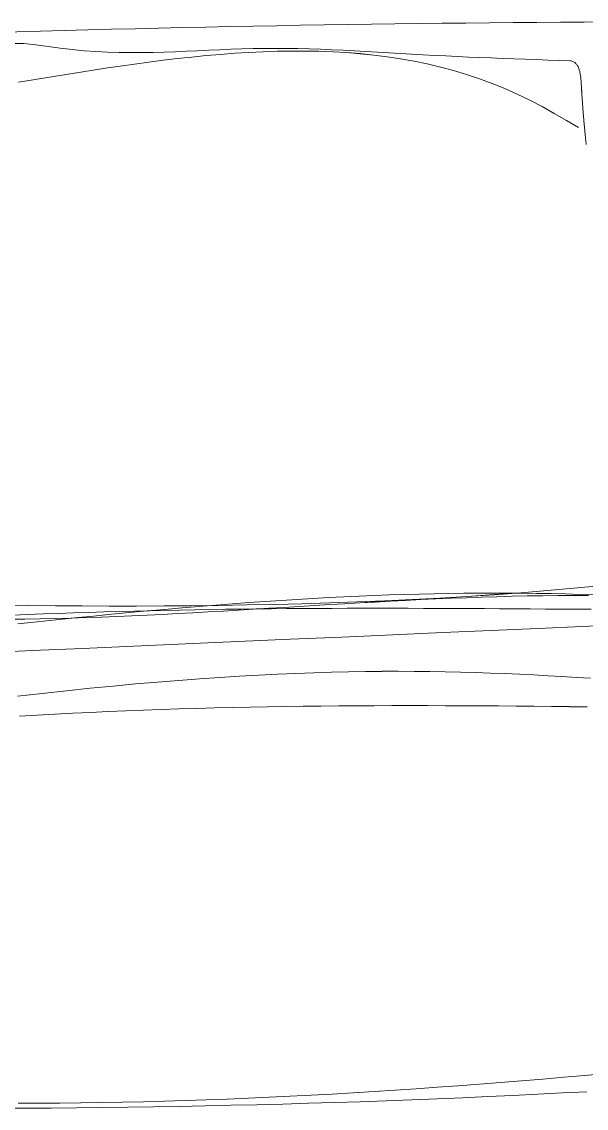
# Model space of a CAD drawing. Header units: centimetres. Extents: x 3695 to 5327, y 1631 to 2449.
# Drawn here: x 4720.7 to 4770.4, y 1800.6 to 1896.1 of the extents above; entities that cross this region are included whole.
import ezdxf

# ---------------------------------------------------------------- set-up
doc = ezdxf.new("R2010")
doc.units = ezdxf.units.CM
doc.layers.add('傢俱', color=7, linetype='Continuous', lineweight=15)

# ---------------------------------------------------------------- blocks, each defined once
blk = doc.blocks.new('沙發030')
for p, q in [((-2.278, -0.027), (0, 0)), ((0, 0), (2.279, 0.023)), ((2.279, 0.023), (4.559, 0.04)), ((4.559, 0.04), (6.836, 0.053)), ((6.836, 0.053), (9.109, 0.06)), ((9.109, 0.06), (11.377, 0.063)), ((11.377, 0.063), (13.638, 0.06)), ((13.638, 0.06), (15.89, 0.052)), ((15.89, 0.052), (18.132, 0.04)), ((18.132, 0.04), (20.361, 0.022)), ((20.361, 0.022), (22.576, -0.001)), ((-26.756, -0.653), (-24.606, -0.572)), ((-24.606, -0.572), (-22.436, -0.496)), ((-22.436, -0.496), (-20.247, -0.424)), ((-20.247, -0.424), (-18.042, -0.358)), ((-18.042, -0.358), (-15.821, -0.296)), ((-15.821, -0.296), (-13.587, -0.239)), ((-13.587, -0.239), (-11.342, -0.187)), ((-11.342, -0.187), (-9.087, -0.14)), ((-9.087, -0.14), (-6.823, -0.097)), ((-8.051, -0.965), (-6.2, -0.882)), ((-6.823, -0.097), (-4.553, -0.06)), ((-6.2, -0.882), (-4.351, -0.804)), ((-4.553, -0.06), (-2.278, -0.027)), ((-4.351, -0.804), (-2.502, -0.733)), ((-2.502, -0.733), (-0.655, -0.668)), ((-0.655, -0.668), (1.192, -0.609)), ((1.192, -0.609), (3.037, -0.557)), ((3.037, -0.557), (4.881, -0.511)), ((4.881, -0.511), (6.724, -0.472)), ((6.724, -0.472), (8.565, -0.44)), ((8.565, -0.44), (10.406, -0.416)), ((10.406, -0.416), (12.245, -0.398)), ((12.245, -0.398), (14.083, -0.388)), ((14.083, -0.388), (15.919, -0.386)), ((15.919, -0.386), (17.755, -0.392)), ((17.755, -0.392), (19.588, -0.405)), ((19.588, -0.405), (21.421, -0.426)), ((21.421, -0.426), (23.252, -0.456)), ((22.576, -0.001), (24.776, -0.029)), ((-24.747, -1.955), (-22.888, -1.825)), ((-22.888, -1.825), (-21.031, -1.701)), ((-21.031, -1.701), (-19.174, -1.58)), ((-19.174, -1.58), (-17.318, -1.465)), ((-17.318, -1.465), (-15.462, -1.354)), ((-15.462, -1.354), (-13.608, -1.249)), ((-13.608, -1.249), (-11.755, -1.149)), ((-11.755, -1.149), (-9.902, -1.054)), ((-9.902, -1.054), (-8.051, -0.965)), ((-28.466, -2.227), (-26.606, -2.089)), ((-26.606, -2.089), (-24.747, -1.955)), ((-27.331, -34.468), (-25.77, -34.512)), ((-25.77, -34.512), (-24.209, -34.555)), ((-24.209, -34.555), (-22.648, -34.596)), ((-22.648, -34.596), (-21.087, -34.636)), ((-21.087, -34.636), (-19.526, -34.674)), ((-19.526, -34.674), (-17.965, -34.71)), ((-17.965, -34.71), (-16.404, -34.744)), ((-16.404, -34.744), (-14.843, -34.775)), ((-14.843, -34.775), (-13.282, -34.805)), ((-13.282, -34.805), (-11.721, -34.831)), ((-11.721, -34.831), (-10.161, -34.855)), ((-10.161, -34.855), (-8.6, -34.876)), ((-8.6, -34.876), (-7.039, -34.894)), ((-7.039, -34.894), (-5.479, -34.909)), ((-5.479, -34.909), (-3.919, -34.921)), ((-3.919, -34.921), (-2.358, -34.929)), ((-2.358, -34.929), (-0.798, -34.933)), ((-0.798, -34.933), (0.762, -34.933)), ((0.762, -34.933), (2.322, -34.93)), ((2.322, -34.93), (3.882, -34.922)), ((3.882, -34.922), (5.441, -34.91)), ((5.441, -34.91), (7.001, -34.894)), ((7.001, -34.894), (8.56, -34.873)), ((8.56, -34.873), (10.12, -34.847)), ((10.12, -34.847), (11.679, -34.817)), ((11.679, -34.817), (13.238, -34.781)), ((13.238, -34.781), (14.796, -34.74)), ((14.796, -34.74), (16.355, -34.694)), ((16.355, -34.694), (17.913, -34.642)), ((17.913, -34.642), (19.472, -34.584)), ((19.472, -34.584), (21.03, -34.52)), ((21.03, -34.52), (22.587, -34.451)), ((20.555, -36.431), (22.75, -36.217)), ((-27.666, -36.974), (-26.428, -37.074)), ((-26.428, -37.074), (-25.186, -37.171)), ((-25.186, -37.171), (-23.939, -37.263)), ((10.416, -37.261), (12.339, -37.125)), ((12.339, -37.125), (14.312, -36.975)), ((14.312, -36.975), (16.338, -36.809)), ((16.338, -36.809), (18.418, -36.628)), ((18.418, -36.628), (20.555, -36.431)), ((-23.939, -37.263), (-22.685, -37.351)), ((-22.685, -37.351), (-21.422, -37.434)), ((-21.422, -37.434), (-20.148, -37.512)), ((-20.148, -37.512), (-18.861, -37.583)), ((-18.861, -37.583), (-17.56, -37.649)), ((-17.56, -37.649), (-16.242, -37.707)), ((-16.242, -37.707), (-14.906, -37.759)), ((-14.906, -37.759), (-13.551, -37.803)), ((-13.551, -37.803), (-12.173, -37.838)), ((-12.173, -37.838), (-10.772, -37.866)), ((-10.772, -37.866), (-9.346, -37.884)), ((-9.346, -37.884), (-7.892, -37.894)), ((-7.892, -37.894), (-6.409, -37.893)), ((-6.409, -37.893), (-4.896, -37.883)), ((-4.896, -37.883), (-3.349, -37.861)), ((-3.349, -37.861), (-1.768, -37.829)), ((-1.768, -37.829), (-0.151, -37.786)), ((-0.151, -37.786), (1.504, -37.73)), ((1.504, -37.73), (3.199, -37.663)), ((3.199, -37.663), (4.936, -37.582)), ((4.936, -37.582), (6.717, -37.489)), ((6.717, -37.489), (8.543, -37.382)), ((8.543, -37.382), (10.416, -37.261)), ((21.387, -40.199), (25.686, -40.081)), ((-10.36, -41.08), (-5.87, -40.955)), ((-5.87, -40.955), (-1.312, -40.828)), ((-1.312, -40.828), (3.282, -40.7)), ((3.282, -40.7), (7.881, -40.573)), ((7.881, -40.573), (12.452, -40.446)), ((12.452, -40.446), (16.965, -40.321)), ((16.965, -40.321), (21.387, -40.199)), ((-30.668, -41.643), (-26.997, -41.542)), ((-26.997, -41.542), (-23.1, -41.434)), ((-23.1, -41.434), (-19.006, -41.32)), ((-19.006, -41.32), (-14.749, -41.202)), ((-14.749, -41.202), (-10.36, -41.08)), ((17.577, -43.018), (19.228, -42.878)), ((19.228, -42.878), (20.904, -42.731)), ((20.904, -42.731), (22.606, -42.579)), ((-27.823, -43.045), (-26.481, -43.068)), ((-26.481, -43.068), (-25.139, -43.094)), ((-25.139, -43.094), (-23.797, -43.123)), ((-23.797, -43.123), (-22.455, -43.153)), ((-22.455, -43.153), (-21.113, -43.185)), ((-21.113, -43.185), (-19.772, -43.216)), ((-19.772, -43.216), (-18.432, -43.247)), ((-18.432, -43.247), (-17.091, -43.276)), ((-17.091, -43.276), (-15.751, -43.305)), ((-15.751, -43.305), (-14.411, -43.333)), ((-14.411, -43.333), (-13.072, -43.359)), ((-13.072, -43.359), (-11.733, -43.384)), ((-11.733, -43.384), (-10.394, -43.408)), ((-10.394, -43.408), (-9.055, -43.431)), ((-9.055, -43.431), (-7.717, -43.452)), ((-7.717, -43.452), (-6.379, -43.471)), ((-7.503, -43.933), (-6.166, -43.878)), ((-6.379, -43.471), (-5.04, -43.489)), ((-6.166, -43.878), (-4.83, -43.821)), ((-5.04, -43.489), (-3.703, -43.505)), ((-4.83, -43.821), (-3.494, -43.762)), ((-3.703, -43.505), (-2.365, -43.52)), ((-3.494, -43.762), (-2.157, -43.702)), ((-2.391, -43.942), (0.048, -43.92)), ((-2.365, -43.52), (-1.027, -43.532)), ((-2.157, -43.702), (-0.821, -43.642)), ((-1.027, -43.532), (0.311, -43.542)), ((-0.821, -43.642), (0.516, -43.582)), ((0.048, -43.92), (2.485, -43.909)), ((0.311, -43.542), (1.648, -43.551)), ((0.516, -43.582), (1.853, -43.522)), ((1.648, -43.551), (2.986, -43.557)), ((1.853, -43.522), (3.19, -43.464)), ((2.485, -43.909), (4.918, -43.909)), ((2.986, -43.557), (4.323, -43.561)), ((3.19, -43.464), (4.527, -43.406)), ((4.323, -43.561), (5.661, -43.563)), ((4.527, -43.406), (5.865, -43.351)), ((4.918, -43.909), (7.343, -43.92)), ((5.173, -43.94), (6.653, -43.845)), ((5.661, -43.563), (6.998, -43.562)), ((5.865, -43.351), (7.204, -43.297)), ((6.653, -43.845), (8.151, -43.744)), ((6.998, -43.562), (8.336, -43.559)), ((7.204, -43.297), (8.543, -43.246)), ((7.343, -43.92), (9.759, -43.94)), ((8.151, -43.744), (9.669, -43.638)), ((8.336, -43.559), (9.673, -43.553)), ((8.543, -43.246), (9.883, -43.199)), ((9.669, -43.638), (11.207, -43.525)), ((9.673, -43.553), (11.011, -43.545)), ((9.883, -43.199), (11.223, -43.155)), ((11.011, -43.545), (12.349, -43.534)), ((11.207, -43.525), (12.766, -43.407)), ((11.223, -43.155), (12.564, -43.115)), ((12.349, -43.534), (13.687, -43.52)), ((12.564, -43.115), (13.906, -43.079)), ((12.766, -43.407), (14.347, -43.283)), ((13.687, -43.52), (15.025, -43.504)), ((13.906, -43.079), (15.249, -43.048)), ((14.347, -43.283), (15.95, -43.153)), ((15.025, -43.504), (16.363, -43.484)), ((15.249, -43.048), (16.593, -43.023)), ((15.95, -43.153), (17.577, -43.018)), ((16.363, -43.484), (17.702, -43.462)), ((16.593, -43.023), (17.938, -43.003)), ((17.702, -43.462), (19.041, -43.436)), ((17.938, -43.003), (19.284, -42.99)), ((19.041, -43.436), (20.38, -43.407)), ((19.284, -42.99), (20.632, -42.983)), ((20.38, -43.407), (21.719, -43.375)), ((20.632, -42.983), (21.98, -42.984)), ((21.719, -43.375), (23.058, -43.34)), ((21.98, -42.984), (23.33, -42.992)), ((-28.145, -44.299), (-26.867, -44.363)), ((-27.602, -44.249), (-26.257, -44.274)), ((-26.867, -44.363), (-25.591, -44.42)), ((-26.32, -44.908), (-24.003, -44.743)), ((-26.257, -44.274), (-24.913, -44.29)), ((-25.591, -44.42), (-24.315, -44.471)), ((-24.913, -44.29), (-23.569, -44.299)), ((-24.315, -44.471), (-23.04, -44.514)), ((-24.003, -44.743), (-21.663, -44.595)), ((-23.569, -44.299), (-22.227, -44.299)), ((-23.04, -44.514), (-21.763, -44.551)), ((-22.227, -44.299), (-20.885, -44.293)), ((-21.763, -44.551), (-20.485, -44.581)), ((-21.663, -44.595), (-19.301, -44.462)), ((-20.885, -44.293), (-19.544, -44.28)), ((-20.485, -44.581), (-19.205, -44.605)), ((-19.544, -44.28), (-18.204, -44.26)), ((-19.301, -44.462), (-16.921, -44.345)), ((-19.205, -44.605), (-17.922, -44.622)), ((-18.204, -44.26), (-16.865, -44.235)), ((-17.922, -44.622), (-16.634, -44.632)), ((-16.921, -44.345), (-14.524, -44.243)), ((-16.865, -44.235), (-15.526, -44.204)), ((-16.634, -44.632), (-15.342, -44.636)), ((-15.526, -44.204), (-14.188, -44.169)), ((-15.342, -44.636), (-14.044, -44.634)), ((-14.524, -44.243), (-12.114, -44.156)), ((-14.188, -44.169), (-12.85, -44.129)), ((-14.044, -44.634), (-12.739, -44.625)), ((-12.85, -44.129), (-11.513, -44.085)), ((-12.739, -44.625), (-11.428, -44.61)), ((-12.114, -44.156), (-9.693, -44.083)), ((-11.513, -44.085), (-10.176, -44.037)), ((-11.428, -44.61), (-10.108, -44.588)), ((-10.176, -44.037), (-8.839, -43.987)), ((-10.108, -44.588), (-8.779, -44.56)), ((-9.693, -44.083), (-7.264, -44.023)), ((-8.839, -43.987), (-7.503, -43.933)), ((-8.779, -44.56), (-7.441, -44.525)), ((-7.441, -44.525), (-6.092, -44.485)), ((-7.264, -44.023), (-4.829, -43.976)), ((-6.092, -44.485), (-4.732, -44.438)), ((-4.829, -43.976), (-2.391, -43.942)), ((-4.732, -44.438), (-3.36, -44.385)), ((-3.36, -44.385), (-1.975, -44.326)), ((-1.975, -44.326), (-0.576, -44.261)), ((-0.576, -44.261), (0.838, -44.19)), ((0.838, -44.19), (2.267, -44.113)), ((2.267, -44.113), (3.712, -44.029)), ((3.712, -44.029), (5.173, -43.94)), ((9.759, -43.94), (12.163, -43.97)), ((12.163, -43.97), (14.552, -44.009)), ((14.552, -44.009), (16.923, -44.056)), ((16.923, -44.056), (19.275, -44.111)), ((19.275, -44.111), (21.604, -44.174)), ((21.604, -44.174), (23.908, -44.243)), ((-28.611, -45.09), (-26.32, -44.908)), ((-28.045, -83.885), (-28.039, -83.955)), ((-28.039, -83.955), (-28.033, -84.025)), ((-28.033, -84.025), (-28.027, -84.095)), ((-28.027, -84.095), (-28.021, -84.165)), ((-28.021, -84.165), (-28.015, -84.235)), ((-28.015, -84.235), (-28.009, -84.305)), ((-28.009, -84.305), (-28.003, -84.375)), ((-28.003, -84.375), (-27.997, -84.445)), ((-27.997, -84.445), (-27.991, -84.515)), ((-27.991, -84.515), (-27.985, -84.585)), ((-27.985, -84.585), (-27.979, -84.656)), ((-27.979, -84.656), (-27.973, -84.726)), ((-27.973, -84.726), (-27.967, -84.797)), ((-27.967, -84.797), (-27.961, -84.868)), ((-27.961, -84.868), (-27.956, -84.938)), ((-27.956, -84.938), (-27.95, -85.01)), ((-27.95, -85.01), (-27.944, -85.081)), ((-27.944, -85.081), (-27.938, -85.152)), ((-27.938, -85.152), (-27.932, -85.224)), ((-27.932, -85.224), (-27.927, -85.295)), ((-27.927, -85.295), (-27.921, -85.367)), ((-27.921, -85.367), (-27.915, -85.44)), ((-27.915, -85.44), (-27.91, -85.512)), ((-27.91, -85.512), (-27.904, -85.585)), ((-27.904, -85.585), (-27.898, -85.658)), ((-27.898, -85.658), (-27.893, -85.731)), ((-27.893, -85.731), (-27.887, -85.804)), ((-27.887, -85.804), (-27.882, -85.878)), ((-27.882, -85.878), (-27.876, -85.952)), ((-26.345, -86.041), (-27.404, -85.4)), ((-27.876, -85.952), (-27.871, -86.026)), ((-27.871, -86.026), (-27.865, -86.101)), ((-27.865, -86.101), (-27.86, -86.175)), ((-27.86, -86.175), (-27.855, -86.251)), ((-27.855, -86.251), (-27.849, -86.326)), ((-27.849, -86.326), (-27.844, -86.402)), ((-27.844, -86.402), (-27.839, -86.478)), ((-27.839, -86.478), (-27.834, -86.555)), ((-27.834, -86.555), (-27.829, -86.632)), ((-27.829, -86.632), (-27.823, -86.709)), ((-27.823, -86.709), (-27.818, -86.787)), ((-27.818, -86.787), (-27.813, -86.865)), ((-27.813, -86.865), (-27.809, -86.944)), ((-25.284, -86.672), (-26.345, -86.041)), ((-24.217, -87.285), (-25.284, -86.672)), ((-27.809, -86.944), (-27.804, -87.023)), ((-27.804, -87.023), (-27.799, -87.102)), ((-27.799, -87.102), (-27.794, -87.182)), ((-27.794, -87.182), (-27.789, -87.262)), ((-27.789, -87.262), (-27.785, -87.343)), ((-27.785, -87.343), (-27.78, -87.424)), ((-27.78, -87.424), (-27.776, -87.506)), ((-27.776, -87.506), (-27.771, -87.589)), ((-27.771, -87.589), (-27.767, -87.671)), ((-27.767, -87.671), (-27.762, -87.755)), ((-27.762, -87.755), (-27.758, -87.838)), ((-27.758, -87.838), (-27.754, -87.923)), ((-23.143, -87.87), (-24.217, -87.285)), ((-27.754, -87.923), (-27.75, -88.008)), ((-27.75, -88.008), (-27.746, -88.093)), ((-27.746, -88.093), (-27.742, -88.179)), ((-27.742, -88.179), (-27.738, -88.266)), ((-27.738, -88.266), (-27.734, -88.353)), ((-27.734, -88.353), (-27.73, -88.441)), ((-27.73, -88.441), (-27.726, -88.529)), ((-27.726, -88.529), (-27.723, -88.618)), ((-27.723, -88.618), (-27.719, -88.708)), ((-27.719, -88.708), (-27.715, -88.798)), ((-27.715, -88.798), (-27.712, -88.889)), ((-22.059, -88.418), (-23.143, -87.87)), ((-20.964, -88.927), (-22.059, -88.418)), ((-27.712, -88.889), (-27.709, -88.981)), ((-27.709, -88.981), (-27.705, -89.073)), ((-27.705, -89.073), (-27.701, -89.165)), ((-27.701, -89.165), (-27.697, -89.258)), ((-27.697, -89.258), (-27.693, -89.35)), ((-27.693, -89.35), (-27.688, -89.442)), ((-27.688, -89.442), (-27.682, -89.533)), ((-27.682, -89.533), (-27.676, -89.624)), ((-27.676, -89.624), (-27.668, -89.715)), ((-27.668, -89.715), (-27.66, -89.804)), ((-19.859, -89.396), (-20.964, -88.927)), ((-18.744, -89.828), (-19.859, -89.396)), ((-27.66, -89.804), (-27.65, -89.892)), ((-27.65, -89.892), (-27.64, -89.979)), ((-27.64, -89.979), (-27.627, -90.065)), ((-27.627, -90.065), (-27.614, -90.149)), ((-27.614, -90.149), (-27.598, -90.232)), ((-27.598, -90.232), (-27.581, -90.312)), ((-27.581, -90.312), (-27.563, -90.391)), ((-27.563, -90.391), (-27.542, -90.467)), ((-27.542, -90.467), (-27.519, -90.541)), ((-27.519, -90.541), (-27.494, -90.612)), ((-27.494, -90.612), (-27.466, -90.681)), ((-27.466, -90.681), (-27.437, -90.747)), ((-17.618, -90.223), (-18.744, -89.828)), ((-16.483, -90.582), (-17.618, -90.223)), ((-15.339, -90.907), (-16.483, -90.582)), ((19.211, -90.56), (17.932, -90.745)), ((20.49, -90.373), (19.211, -90.56)), ((21.769, -90.184), (20.49, -90.373)), ((-27.437, -90.747), (-27.404, -90.81)), ((-27.404, -90.81), (-27.369, -90.869)), ((-27.369, -90.869), (-27.331, -90.925)), ((-27.331, -90.925), (-27.291, -90.978)), ((-27.291, -90.978), (-27.247, -91.027)), ((-27.247, -91.027), (-27.2, -91.072)), ((-27.2, -91.072), (-27.15, -91.113)), ((-27.15, -91.113), (-27.097, -91.15)), ((-27.097, -91.15), (-27.04, -91.183)), ((-27.04, -91.183), (-26.979, -91.211)), ((-26.979, -91.211), (-26.915, -91.234)), ((-26.915, -91.234), (-26.848, -91.254)), ((-26.848, -91.254), (-26.779, -91.27)), ((-26.779, -91.27), (-25.784, -91.32)), ((-25.784, -91.32), (-24.789, -91.37)), ((-24.789, -91.37), (-23.795, -91.42)), ((-23.795, -91.42), (-22.8, -91.471)), ((-22.8, -91.471), (-21.804, -91.523)), ((-21.804, -91.523), (-20.809, -91.577)), ((-20.809, -91.577), (-19.812, -91.631)), ((-19.812, -91.631), (-18.816, -91.688)), ((-14.186, -91.199), (-15.339, -90.907)), ((-13.024, -91.458), (-14.186, -91.199)), ((-11.854, -91.686), (-13.024, -91.458)), ((11.554, -91.603), (10.283, -91.753)), ((12.826, -91.444), (11.554, -91.603)), ((14.101, -91.278), (12.826, -91.444)), ((15.376, -91.105), (14.101, -91.278)), ((16.654, -90.927), (15.376, -91.105)), ((17.932, -90.745), (16.654, -90.927)), ((-18.816, -91.688), (-17.818, -91.747)), ((-17.818, -91.747), (-16.82, -91.808)), ((-16.82, -91.808), (-15.821, -91.872)), ((-15.821, -91.872), (-14.822, -91.938)), ((-14.822, -91.938), (-13.821, -92.008)), ((-13.821, -92.008), (-12.82, -92.08)), ((-12.82, -92.08), (-11.817, -92.154)), ((-10.676, -91.884), (-11.854, -91.686)), ((-11.817, -92.154), (-10.815, -92.23)), ((-10.815, -92.23), (-9.813, -92.305)), ((-9.49, -92.054), (-10.676, -91.884)), ((-9.813, -92.305), (-8.811, -92.378)), ((-8.297, -92.196), (-9.49, -92.054)), ((-8.811, -92.378), (-7.81, -92.45)), ((-7.097, -92.311), (-8.297, -92.196)), ((-7.81, -92.45), (-6.81, -92.517)), ((-5.89, -92.4), (-7.097, -92.311)), ((-6.81, -92.517), (-5.811, -92.58)), ((-4.676, -92.465), (-5.89, -92.4)), ((-5.811, -92.58), (-4.814, -92.637)), ((-3.456, -92.507), (-4.676, -92.465)), ((-2.23, -92.527), (-3.456, -92.507)), ((-0.999, -92.526), (-2.23, -92.527)), ((0.238, -92.504), (-0.999, -92.526)), ((1.479, -92.464), (0.238, -92.504)), ((2.725, -92.407), (1.479, -92.464)), ((3.976, -92.333), (2.725, -92.407)), ((5.231, -92.243), (3.976, -92.333)), ((6.489, -92.139), (5.231, -92.243)), ((7.751, -92.022), (6.489, -92.139)), ((6.961, -92.651), (7.939, -92.627)), ((9.016, -91.893), (7.751, -92.022)), ((7.939, -92.627), (8.92, -92.608)), ((8.92, -92.608), (9.906, -92.598)), ((10.283, -91.753), (9.016, -91.893)), ((9.906, -92.598), (10.897, -92.598)), ((10.897, -92.598), (11.894, -92.612)), ((11.894, -92.612), (12.899, -92.641)), ((-4.814, -92.637), (-3.819, -92.687)), ((-3.819, -92.687), (-2.826, -92.729)), ((-2.826, -92.729), (-1.837, -92.762)), ((-1.837, -92.762), (-0.85, -92.784)), ((-0.85, -92.784), (0.133, -92.796)), ((0.133, -92.796), (1.113, -92.795)), ((1.113, -92.795), (2.09, -92.783)), ((2.09, -92.783), (3.064, -92.764)), ((3.064, -92.764), (4.038, -92.738)), ((4.038, -92.738), (5.011, -92.71)), ((5.011, -92.71), (5.985, -92.68)), ((5.985, -92.68), (6.961, -92.651)), ((12.899, -92.641), (13.911, -92.688)), ((13.911, -92.688), (14.932, -92.755)), ((14.932, -92.755), (15.963, -92.844)), ((15.963, -92.844), (17.005, -92.959)), ((17.005, -92.959), (18.058, -93.101)), ((18.058, -93.101), (19.124, -93.272)), ((19.124, -93.272), (20.194, -93.447)), ((20.194, -93.447), (21.25, -93.57)), ((21.25, -93.57), (22.272, -93.582))]:
    blk.add_line(p, q)
blk.add_arc((-5.069, 2059.401), 2154.174, 268.449559, 271.987324)

msp = doc.modelspace()

# ---------------------------------------------------------------- linework, layer by layer
at = {"layer": '傢俱'}
for p, q in [((4720.937, 1894.151), (4719.915, 1894.146)), ((4721.995, 1894.045), (4720.937, 1894.151)), ((4723.068, 1893.887), (4721.995, 1894.045)), ((4724.136, 1893.734), (4723.068, 1893.887)), ((4725.191, 1893.609), (4724.136, 1893.734)), ((4743.047, 1893.723), (4742.063, 1893.719)), ((4744.034, 1893.717), (4743.047, 1893.723)), ((4726.235, 1893.511), (4725.191, 1893.609)), ((4727.267, 1893.438), (4726.235, 1893.511)), ((4728.289, 1893.388), (4727.267, 1893.438)), ((4729.302, 1893.357), (4728.289, 1893.388)), ((4730.307, 1893.344), (4729.302, 1893.357)), ((4731.304, 1893.347), (4730.307, 1893.344)), ((4732.295, 1893.363), (4731.304, 1893.347)), ((4733.281, 1893.389), (4732.295, 1893.363)), ((4733.197, 1892.672), (4734.459, 1892.822)), ((4734.262, 1893.423), (4733.281, 1893.389)), ((4735.239, 1893.464), (4734.262, 1893.423)), ((4734.459, 1892.822), (4735.719, 1892.959)), ((4736.214, 1893.508), (4735.239, 1893.464)), ((4735.719, 1892.959), (4736.976, 1893.084)), ((4737.188, 1893.554), (4736.214, 1893.508)), ((4736.976, 1893.084), (4738.229, 1893.194)), ((4738.16, 1893.598), (4737.188, 1893.554)), ((4739.133, 1893.639), (4738.16, 1893.598)), ((4738.229, 1893.194), (4739.478, 1893.288)), ((4740.108, 1893.675), (4739.133, 1893.639)), ((4739.478, 1893.288), (4740.723, 1893.366)), ((4741.084, 1893.702), (4740.108, 1893.675)), ((4740.723, 1893.366), (4741.964, 1893.426)), ((4742.063, 1893.719), (4741.084, 1893.702)), ((4741.964, 1893.426), (4743.2, 1893.467)), ((4743.2, 1893.467), (4744.431, 1893.488)), ((4745.024, 1893.7), (4744.034, 1893.717)), ((4744.431, 1893.488), (4745.657, 1893.488)), ((4746.017, 1893.674), (4745.024, 1893.7)), ((4745.657, 1893.488), (4746.877, 1893.466)), ((4747.012, 1893.64), (4746.017, 1893.674)), ((4746.877, 1893.466), (4748.092, 1893.421)), ((4748.01, 1893.599), (4747.012, 1893.64)), ((4749.01, 1893.553), (4748.01, 1893.599)), ((4748.092, 1893.421), (4749.3, 1893.351)), ((4750.011, 1893.501), (4749.01, 1893.553)), ((4749.3, 1893.351), (4750.502, 1893.255)), ((4751.013, 1893.446), (4750.011, 1893.501)), ((4750.502, 1893.255), (4751.698, 1893.133)), ((4752.016, 1893.389), (4751.013, 1893.446)), ((4751.698, 1893.133), (4752.886, 1892.983)), ((4753.019, 1893.33), (4752.016, 1893.389)), ((4752.886, 1892.983), (4754.067, 1892.804)), ((4754.023, 1893.271), (4753.019, 1893.33)), ((4755.026, 1893.213), (4754.023, 1893.271)), ((4754.067, 1892.804), (4755.241, 1892.594)), ((4756.029, 1893.157), (4755.026, 1893.213)), ((4757.03, 1893.104), (4756.029, 1893.157)), ((4758.031, 1893.053), (4757.03, 1893.104)), ((4759.031, 1893.006), (4758.031, 1893.053)), ((4760.03, 1892.961), (4759.031, 1893.006)), ((4761.028, 1892.918), (4760.03, 1892.961)), ((4762.025, 1892.878), (4761.028, 1892.918)), ((4763.022, 1892.839), (4762.025, 1892.878)), ((4764.019, 1892.802), (4763.022, 1892.839)), ((4765.015, 1892.766), (4764.019, 1892.802)), ((4726.85, 1891.782), (4728.123, 1891.975)), ((4728.123, 1891.975), (4729.394, 1892.162)), ((4729.394, 1892.162), (4730.664, 1892.341)), ((4730.664, 1892.341), (4731.931, 1892.512)), ((4731.931, 1892.512), (4733.197, 1892.672)), ((4755.241, 1892.594), (4756.407, 1892.354)), ((4756.407, 1892.354), (4757.564, 1892.081)), ((4757.564, 1892.081), (4758.714, 1891.775)), ((4766.01, 1892.731), (4765.015, 1892.766)), ((4767.006, 1892.697), (4766.01, 1892.731)), ((4768.001, 1892.663), (4767.006, 1892.697)), ((4768.996, 1892.63), (4768.001, 1892.663)), ((4769.067, 1892.615), (4768.996, 1892.63)), ((4769.134, 1892.596), (4769.067, 1892.615)), ((4769.198, 1892.573), (4769.134, 1892.596)), ((4769.259, 1892.546), (4769.198, 1892.573)), ((4769.316, 1892.514), (4769.259, 1892.546)), ((4769.37, 1892.478), (4769.316, 1892.514)), ((4769.421, 1892.438), (4769.37, 1892.478)), ((4769.469, 1892.394), (4769.421, 1892.438)), ((4769.513, 1892.346), (4769.469, 1892.394)), ((4769.555, 1892.294), (4769.513, 1892.346)), ((4769.593, 1892.238), (4769.555, 1892.294)), ((4769.629, 1892.179), (4769.593, 1892.238)), ((4769.663, 1892.117), (4769.629, 1892.179)), ((4769.694, 1892.052), (4769.663, 1892.117)), ((4769.722, 1891.983), (4769.694, 1892.052)), ((4769.748, 1891.912), (4769.722, 1891.983)), ((4769.772, 1891.839), (4769.748, 1891.912)), ((4769.795, 1891.763), (4769.772, 1891.839)), ((4720.473, 1890.758), (4721.749, 1890.966)), ((4721.749, 1890.966), (4723.025, 1891.174)), ((4723.025, 1891.174), (4724.3, 1891.38)), ((4724.3, 1891.38), (4725.575, 1891.583)), ((4725.575, 1891.583), (4726.85, 1891.782)), ((4758.714, 1891.775), (4759.854, 1891.434)), ((4759.854, 1891.434), (4760.986, 1891.057)), ((4760.986, 1891.057), (4762.108, 1890.644)), ((4769.815, 1891.685), (4769.795, 1891.763)), ((4769.833, 1891.604), (4769.815, 1891.685)), ((4769.85, 1891.522), (4769.833, 1891.604)), ((4769.865, 1891.438), (4769.85, 1891.522)), ((4769.878, 1891.353), (4769.865, 1891.438)), ((4769.89, 1891.266), (4769.878, 1891.353)), ((4769.901, 1891.178), (4769.89, 1891.266)), ((4769.911, 1891.089), (4769.901, 1891.178)), ((4769.92, 1890.998), (4769.911, 1891.089)), ((4769.928, 1890.907), (4769.92, 1890.998)), ((4769.935, 1890.816), (4769.928, 1890.907)), ((4762.108, 1890.644), (4763.221, 1890.192)), ((4763.221, 1890.192), (4764.324, 1889.701)), ((4769.942, 1890.724), (4769.935, 1890.816)), ((4769.948, 1890.632), (4769.942, 1890.724)), ((4769.953, 1890.54), (4769.948, 1890.632)), ((4769.958, 1890.448), (4769.953, 1890.54)), ((4769.963, 1890.356), (4769.958, 1890.448)), ((4769.968, 1890.264), (4769.963, 1890.356)), ((4769.973, 1890.173), (4769.968, 1890.264)), ((4769.978, 1890.083), (4769.973, 1890.173)), ((4769.983, 1889.993), (4769.978, 1890.083)), ((4769.988, 1889.904), (4769.983, 1889.993)), ((4769.993, 1889.816), (4769.988, 1889.904)), ((4764.324, 1889.701), (4765.416, 1889.171)), ((4765.416, 1889.171), (4766.5, 1888.603)), ((4769.999, 1889.728), (4769.993, 1889.816)), ((4770.004, 1889.641), (4769.999, 1889.728)), ((4770.009, 1889.555), (4770.004, 1889.641)), ((4770.015, 1889.469), (4770.009, 1889.555)), ((4770.02, 1889.383), (4770.015, 1889.469)), ((4770.026, 1889.298), (4770.02, 1889.383)), ((4770.031, 1889.214), (4770.026, 1889.298)), ((4770.037, 1889.13), (4770.031, 1889.214)), ((4770.043, 1889.047), (4770.037, 1889.13)), ((4770.048, 1888.964), (4770.043, 1889.047)), ((4770.054, 1888.882), (4770.048, 1888.964)), ((4766.5, 1888.603), (4767.576, 1888.008)), ((4767.576, 1888.008), (4768.648, 1887.394)), ((4770.06, 1888.8), (4770.054, 1888.882)), ((4770.066, 1888.719), (4770.06, 1888.8)), ((4770.072, 1888.639), (4770.066, 1888.719)), ((4770.078, 1888.558), (4770.072, 1888.639)), ((4770.084, 1888.478), (4770.078, 1888.558)), ((4770.09, 1888.399), (4770.084, 1888.478)), ((4770.096, 1888.32), (4770.09, 1888.399)), ((4770.103, 1888.242), (4770.096, 1888.32)), ((4770.109, 1888.164), (4770.103, 1888.242)), ((4770.115, 1888.086), (4770.109, 1888.164)), ((4770.121, 1888.009), (4770.115, 1888.086)), ((4770.128, 1887.932), (4770.121, 1888.009)), ((4768.648, 1887.394), (4769.717, 1886.77)), ((4770.134, 1887.855), (4770.128, 1887.932)), ((4770.141, 1887.779), (4770.134, 1887.855)), ((4770.147, 1887.703), (4770.141, 1887.779)), ((4770.154, 1887.628), (4770.147, 1887.703)), ((4770.16, 1887.553), (4770.154, 1887.628)), ((4770.167, 1887.478), (4770.16, 1887.553)), ((4770.173, 1887.404), (4770.167, 1887.478)), ((4770.18, 1887.329), (4770.173, 1887.404)), ((4770.187, 1887.256), (4770.18, 1887.329)), ((4770.193, 1887.182), (4770.187, 1887.256)), ((4770.2, 1887.109), (4770.193, 1887.182)), ((4770.207, 1887.036), (4770.2, 1887.109)), ((4770.214, 1886.963), (4770.207, 1887.036)), ((4770.22, 1886.89), (4770.214, 1886.963)), ((4770.227, 1886.818), (4770.22, 1886.89)), ((4770.234, 1886.746), (4770.227, 1886.818)), ((4770.241, 1886.674), (4770.234, 1886.746)), ((4770.248, 1886.602), (4770.241, 1886.674)), ((4770.255, 1886.531), (4770.248, 1886.602)), ((4770.262, 1886.46), (4770.255, 1886.531)), ((4770.269, 1886.389), (4770.262, 1886.46)), ((4770.276, 1886.318), (4770.269, 1886.389)), ((4770.283, 1886.247), (4770.276, 1886.318)), ((4770.29, 1886.176), (4770.283, 1886.247)), ((4770.297, 1886.106), (4770.29, 1886.176)), ((4770.304, 1886.035), (4770.297, 1886.106)), ((4770.311, 1885.965), (4770.304, 1886.035)), ((4770.318, 1885.895), (4770.311, 1885.965)), ((4770.325, 1885.825), (4770.318, 1885.895)), ((4770.332, 1885.755), (4770.325, 1885.825)), ((4770.339, 1885.685), (4770.332, 1885.755)), ((4770.346, 1885.615), (4770.339, 1885.685)), ((4770.353, 1885.545), (4770.346, 1885.615)), ((4770.361, 1885.475), (4770.353, 1885.545)), ((4770.368, 1885.405), (4770.361, 1885.475)), ((4770.375, 1885.336), (4770.368, 1885.405)), ((4770.382, 1885.266), (4770.375, 1885.336)), ((4766.975, 1846.063), (4764.637, 1845.877)), ((4769.289, 1846.266), (4766.975, 1846.063)), ((4771.576, 1846.485), (4769.289, 1846.266)), ((4742.146, 1845.108), (4740.719, 1845.008)), ((4743.558, 1845.202), (4742.146, 1845.108)), ((4744.956, 1845.29), (4743.558, 1845.202)), ((4746.34, 1845.371), (4744.956, 1845.29)), ((4747.711, 1845.446), (4746.34, 1845.371)), ((4749.07, 1845.515), (4747.711, 1845.446)), ((4750.25, 1845.072), (4747.816, 1844.986)), ((4750.418, 1845.578), (4749.07, 1845.515)), ((4752.678, 1845.172), (4750.25, 1845.072)), ((4751.756, 1845.634), (4750.418, 1845.578)), ((4751.825, 1845.062), (4750.49, 1844.987)), ((4753.084, 1845.683), (4751.756, 1845.634)), ((4753.161, 1845.134), (4751.825, 1845.062)), ((4755.097, 1845.284), (4752.678, 1845.172)), ((4754.403, 1845.726), (4753.084, 1845.683)), ((4754.497, 1845.203), (4753.161, 1845.134)), ((4755.714, 1845.763), (4754.403, 1845.726)), ((4755.833, 1845.269), (4754.497, 1845.203)), ((4757.505, 1845.41), (4755.097, 1845.284)), ((4757.019, 1845.793), (4755.714, 1845.763)), ((4757.17, 1845.33), (4755.833, 1845.269)), ((4758.316, 1845.816), (4757.019, 1845.793)), ((4758.508, 1845.388), (4757.17, 1845.33)), ((4759.9, 1845.551), (4757.505, 1845.41)), ((4759.609, 1845.833), (4758.316, 1845.816)), ((4759.846, 1845.44), (4758.508, 1845.388)), ((4760.896, 1845.844), (4759.609, 1845.833)), ((4761.185, 1845.487), (4759.846, 1845.44)), ((4762.278, 1845.706), (4759.9, 1845.551)), ((4762.18, 1845.848), (4760.896, 1845.844)), ((4762.524, 1845.528), (4761.185, 1845.487)), ((4763.46, 1845.845), (4762.18, 1845.848)), ((4764.637, 1845.877), (4762.278, 1845.706)), ((4763.865, 1845.563), (4762.524, 1845.528)), ((4764.739, 1845.835), (4763.46, 1845.845)), ((4765.206, 1845.591), (4763.865, 1845.563)), ((4766.015, 1845.819), (4764.739, 1845.835)), ((4766.548, 1845.612), (4765.206, 1845.591)), ((4767.291, 1845.796), (4766.015, 1845.819)), ((4767.892, 1845.625), (4766.548, 1845.612)), ((4768.568, 1845.766), (4767.291, 1845.796)), ((4769.236, 1845.631), (4767.892, 1845.625)), ((4769.845, 1845.73), (4768.568, 1845.766)), ((4770.582, 1845.628), (4769.236, 1845.631)), ((4771.124, 1845.687), (4769.845, 1845.73)), ((4721.383, 1844.756), (4719.078, 1844.788)), ((4723.713, 1844.731), (4721.383, 1844.756)), ((4726.065, 1844.714), (4723.713, 1844.731)), ((4725.296, 1844.107), (4723.958, 1844.059)), ((4726.634, 1844.151), (4725.296, 1844.107)), ((4728.437, 1844.705), (4726.065, 1844.714)), ((4727.972, 1844.192), (4726.634, 1844.151)), ((4729.31, 1844.231), (4727.972, 1844.192)), ((4730.826, 1844.705), (4728.437, 1844.705)), ((4730.232, 1844.132), (4728.654, 1843.983)), ((4730.647, 1844.266), (4729.31, 1844.231)), ((4731.789, 1844.275), (4730.232, 1844.132)), ((4731.985, 1844.299), (4730.647, 1844.266)), ((4733.23, 1844.714), (4730.826, 1844.705)), ((4733.325, 1844.413), (4731.789, 1844.275)), ((4733.322, 1844.329), (4731.985, 1844.299)), ((4735.646, 1844.733), (4733.23, 1844.714)), ((4734.66, 1844.356), (4733.322, 1844.329)), ((4734.841, 1844.544), (4733.325, 1844.413)), ((4735.795, 1844.112), (4734.457, 1844.04)), ((4735.997, 1844.381), (4734.66, 1844.356)), ((4736.337, 1844.669), (4734.841, 1844.544)), ((4738.071, 1844.761), (4735.646, 1844.733)), ((4737.133, 1844.187), (4735.795, 1844.112)), ((4737.334, 1844.403), (4735.997, 1844.381)), ((4737.815, 1844.788), (4736.337, 1844.669)), ((4738.47, 1844.265), (4737.133, 1844.187)), ((4738.672, 1844.423), (4737.334, 1844.403)), ((4739.275, 1844.901), (4737.815, 1844.788)), ((4740.504, 1844.8), (4738.071, 1844.761)), ((4739.806, 1844.344), (4738.47, 1844.265)), ((4740.009, 1844.44), (4738.672, 1844.423)), ((4740.719, 1845.008), (4739.275, 1844.901)), ((4741.142, 1844.424), (4739.806, 1844.344)), ((4741.346, 1844.456), (4740.009, 1844.44)), ((4742.94, 1844.851), (4740.504, 1844.8)), ((4742.478, 1844.506), (4741.142, 1844.424)), ((4742.684, 1844.469), (4741.346, 1844.456)), ((4743.814, 1844.587), (4742.478, 1844.506)), ((4744.021, 1844.48), (4742.684, 1844.469)), ((4745.378, 1844.913), (4742.94, 1844.851)), ((4745.149, 1844.669), (4743.814, 1844.587)), ((4745.359, 1844.49), (4744.021, 1844.48)), ((4746.484, 1844.75), (4745.149, 1844.669)), ((4746.697, 1844.497), (4745.359, 1844.49)), ((4747.816, 1844.986), (4745.378, 1844.913)), ((4747.819, 1844.831), (4746.484, 1844.75)), ((4748.035, 1844.503), (4746.697, 1844.497)), ((4749.154, 1844.91), (4747.819, 1844.831)), ((4749.373, 1844.506), (4748.035, 1844.503)), ((4750.49, 1844.987), (4749.154, 1844.91)), ((4750.712, 1844.509), (4749.373, 1844.506)), ((4752.05, 1844.509), (4750.712, 1844.509)), ((4753.389, 1844.508), (4752.05, 1844.509)), ((4754.728, 1844.506), (4753.389, 1844.508)), ((4756.067, 1844.503), (4754.728, 1844.506)), ((4757.407, 1844.498), (4756.067, 1844.503)), ((4758.747, 1844.492), (4757.407, 1844.498)), ((4760.088, 1844.485), (4758.747, 1844.492)), ((4761.428, 1844.477), (4760.088, 1844.485)), ((4762.769, 1844.468), (4761.428, 1844.477)), ((4764.111, 1844.458), (4762.769, 1844.468)), ((4765.453, 1844.449), (4764.111, 1844.458)), ((4766.795, 1844.44), (4765.453, 1844.449)), ((4768.137, 1844.433), (4766.795, 1844.44)), ((4769.479, 1844.429), (4768.137, 1844.433)), ((4770.821, 1844.428), (4769.479, 1844.429)), ((4721.026, 1843.559), (4719.676, 1843.546)), ((4721.281, 1843.955), (4719.942, 1843.898)), ((4722.106, 1843.325), (4720.407, 1843.145)), ((4722.374, 1843.581), (4721.026, 1843.559)), ((4722.62, 1844.009), (4721.281, 1843.955)), ((4723.78, 1843.498), (4722.106, 1843.325)), ((4723.721, 1843.609), (4722.374, 1843.581)), ((4723.958, 1844.059), (4722.62, 1844.009)), ((4725.067, 1843.645), (4723.721, 1843.609)), ((4725.428, 1843.665), (4723.78, 1843.498)), ((4726.412, 1843.686), (4725.067, 1843.645)), ((4727.053, 1843.827), (4725.428, 1843.665)), ((4727.755, 1843.733), (4726.412, 1843.686)), ((4728.654, 1843.983), (4727.053, 1843.827)), ((4729.097, 1843.786), (4727.755, 1843.733)), ((4730.439, 1843.843), (4729.097, 1843.786)), ((4731.779, 1843.905), (4730.439, 1843.843)), ((4733.118, 1843.971), (4731.779, 1843.905)), ((4734.457, 1844.04), (4733.118, 1843.971)), ((4753.392, 1842.18), (4748.906, 1841.982)), ((4757.779, 1842.373), (4753.392, 1842.18)), ((4762.034, 1842.56), (4757.779, 1842.373)), ((4766.125, 1842.74), (4762.034, 1842.56)), ((4770.021, 1842.911), (4766.125, 1842.74)), ((4773.689, 1843.072), (4770.021, 1842.911)), ((4735.163, 1841.377), (4730.594, 1841.176)), ((4739.759, 1841.579), (4735.163, 1841.377)), ((4744.351, 1841.781), (4739.759, 1841.579)), ((4748.906, 1841.982), (4744.351, 1841.781)), ((4721.664, 1840.785), (4717.368, 1840.597)), ((4726.084, 1840.978), (4721.664, 1840.785)), ((4730.594, 1841.176), (4726.084, 1840.978)), ((4738.155, 1838.435), (4736.376, 1838.312)), ((4739.891, 1838.543), (4738.155, 1838.435)), ((4741.585, 1838.638), (4739.891, 1838.543)), ((4743.239, 1838.721), (4741.585, 1838.638)), ((4744.855, 1838.79), (4743.239, 1838.721)), ((4746.435, 1838.848), (4744.855, 1838.79)), ((4747.981, 1838.894), (4746.435, 1838.848)), ((4749.494, 1838.93), (4747.981, 1838.894)), ((4750.977, 1838.954), (4749.494, 1838.93)), ((4752.43, 1838.968), (4750.977, 1838.954)), ((4753.857, 1838.973), (4752.43, 1838.968)), ((4755.258, 1838.968), (4753.857, 1838.973)), ((4756.636, 1838.955), (4755.258, 1838.968)), ((4757.992, 1838.933), (4756.636, 1838.955)), ((4759.329, 1838.903), (4757.992, 1838.933)), ((4760.647, 1838.866), (4759.329, 1838.903)), ((4761.949, 1838.821), (4760.647, 1838.866)), ((4763.237, 1838.771), (4761.949, 1838.821)), ((4764.512, 1838.714), (4763.237, 1838.771)), ((4765.777, 1838.651), (4764.512, 1838.714)), ((4767.032, 1838.584), (4765.777, 1838.651)), ((4768.28, 1838.511), (4767.032, 1838.584)), ((4769.523, 1838.435), (4768.28, 1838.511)), ((4770.763, 1838.354), (4769.523, 1838.435)), ((4726.768, 1837.477), (4724.69, 1837.263)), ((4728.791, 1837.676), (4726.768, 1837.477)), ((4730.761, 1837.858), (4728.791, 1837.676)), ((4732.681, 1838.025), (4730.761, 1837.858)), ((4734.552, 1838.176), (4732.681, 1838.025)), ((4736.376, 1838.312), (4734.552, 1838.176)), ((4722.557, 1837.031), (4720.366, 1836.781)), ((4724.69, 1837.263), (4722.557, 1837.031)), ((4729.9, 1835.499), (4728.342, 1835.433)), ((4731.458, 1835.56), (4729.9, 1835.499)), ((4733.017, 1835.616), (4731.458, 1835.56)), ((4734.575, 1835.667), (4733.017, 1835.616)), ((4736.134, 1835.714), (4734.575, 1835.667)), ((4737.693, 1835.755), (4736.134, 1835.714)), ((4739.253, 1835.792), (4737.693, 1835.755)), ((4740.812, 1835.825), (4739.253, 1835.792)), ((4742.372, 1835.854), (4740.812, 1835.825)), ((4743.932, 1835.879), (4742.372, 1835.854)), ((4745.492, 1835.9), (4743.932, 1835.879)), ((4747.052, 1835.917), (4745.492, 1835.9)), ((4748.612, 1835.931), (4747.052, 1835.917)), ((4750.173, 1835.941), (4748.612, 1835.931)), ((4751.734, 1835.948), (4750.173, 1835.941)), ((4753.294, 1835.953), (4751.734, 1835.948)), ((4754.855, 1835.954), (4753.294, 1835.953)), ((4756.416, 1835.953), (4754.855, 1835.954)), ((4757.977, 1835.949), (4756.416, 1835.953)), ((4759.539, 1835.942), (4757.977, 1835.949)), ((4761.1, 1835.934), (4759.539, 1835.942)), ((4762.661, 1835.923), (4761.1, 1835.934)), ((4764.223, 1835.91), (4762.661, 1835.923)), ((4765.784, 1835.896), (4764.223, 1835.91)), ((4767.346, 1835.88), (4765.784, 1835.896)), ((4768.907, 1835.863), (4767.346, 1835.88)), ((4770.469, 1835.844), (4768.907, 1835.863)), ((4722.114, 1835.113), (4720.557, 1835.018)), ((4723.67, 1835.201), (4722.114, 1835.113)), ((4725.227, 1835.284), (4723.67, 1835.201)), ((4726.785, 1835.362), (4725.227, 1835.284)), ((4728.342, 1835.433), (4726.785, 1835.362)), ((4766.555, 1803.133), (4764.7, 1802.978)), ((4768.412, 1803.293), (4766.555, 1803.133)), ((4770.268, 1803.457), (4768.412, 1803.293)), ((4772.126, 1803.625), (4770.268, 1803.457)), ((4753.583, 1802.152), (4751.733, 1802.033)), ((4755.434, 1802.277), (4753.583, 1802.152)), ((4757.286, 1802.407), (4755.434, 1802.277)), ((4759.138, 1802.542), (4757.286, 1802.407)), ((4760.991, 1802.683), (4759.138, 1802.542)), ((4762.845, 1802.828), (4760.991, 1802.683)), ((4764.7, 1802.978), (4762.845, 1802.828)), ((4729.612, 1801.098), (4727.776, 1801.066)), ((4731.45, 1801.138), (4729.612, 1801.098)), ((4733.288, 1801.185), (4731.45, 1801.138)), ((4735.128, 1801.239), (4733.288, 1801.185)), ((4736.969, 1801.301), (4735.128, 1801.239)), ((4738.811, 1801.369), (4736.969, 1801.301)), ((4740.654, 1801.445), (4738.811, 1801.369)), ((4742.498, 1801.527), (4740.654, 1801.445)), ((4744.343, 1801.616), (4742.498, 1801.527)), ((4746.189, 1801.711), (4744.343, 1801.616)), ((4748.036, 1801.812), (4746.189, 1801.711)), ((4749.884, 1801.92), (4748.036, 1801.812)), ((4750.52, 1801.145), (4748.251, 1801.071)), ((4751.733, 1802.033), (4749.884, 1801.92)), ((4752.783, 1801.224), (4750.52, 1801.145)), ((4755.037, 1801.308), (4752.783, 1801.224)), ((4757.281, 1801.396), (4755.037, 1801.308)), ((4759.514, 1801.49), (4757.281, 1801.396)), ((4761.733, 1801.587), (4759.514, 1801.49)), ((4763.937, 1801.69), (4761.733, 1801.587)), ((4766.124, 1801.797), (4763.937, 1801.69)), ((4768.293, 1801.908), (4766.124, 1801.797)), ((4770.441, 1802.024), (4768.293, 1801.908)), ((4721.126, 1800.573), (4718.926, 1800.565)), ((4722.275, 1801.017), (4720.443, 1801.017)), ((4723.342, 1800.586), (4721.126, 1800.573)), ((4724.107, 1801.025), (4722.275, 1801.017)), ((4725.571, 1800.604), (4723.342, 1800.586)), ((4725.941, 1801.041), (4724.107, 1801.025)), ((4727.812, 1800.628), (4725.571, 1800.604)), ((4727.776, 1801.066), (4725.941, 1801.041)), ((4730.064, 1800.657), (4727.812, 1800.628)), ((4732.325, 1800.691), (4730.064, 1800.657)), ((4734.593, 1800.73), (4732.325, 1800.691)), ((4736.866, 1800.774), (4734.593, 1800.73)), ((4739.142, 1800.824), (4736.866, 1800.774)), ((4741.421, 1800.878), (4739.142, 1800.824)), ((4743.7, 1800.938), (4741.421, 1800.878)), ((4745.977, 1801.002), (4743.7, 1800.938)), ((4748.251, 1801.071), (4745.977, 1801.002))]:
    msp.add_line(p, q, dxfattribs=at)
msp.add_arc((4782.122, -258.111), 2154.174, 89.377541, 92.915305, dxfattribs=at)

# ---------------------------------------------------------------- block references
at = {"layer": '傢俱', "rotation": 180.9279815504732}
msp.add_blockref('沙發030', (4743.7, 1800.938), dxfattribs=at)

doc.saveas('drawing.dxf')
